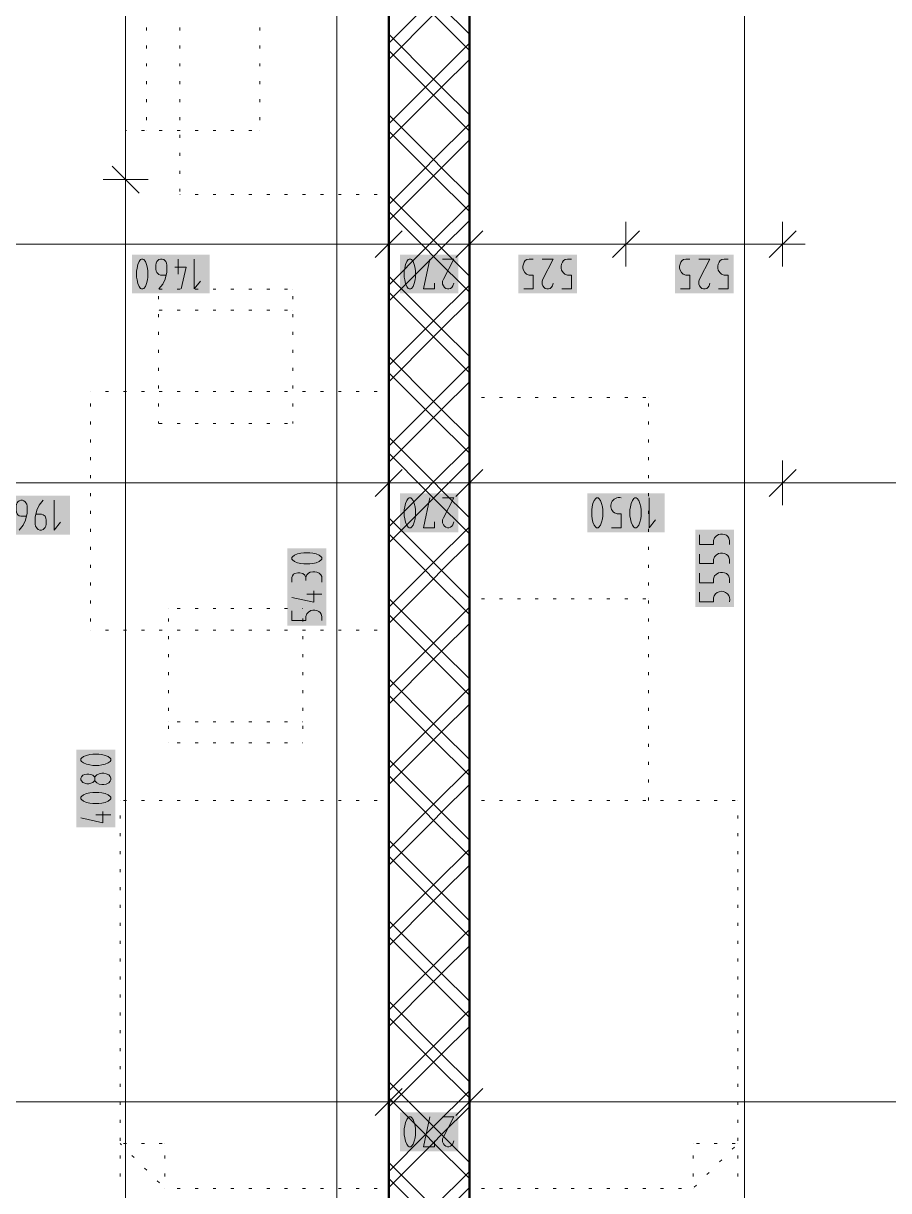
# Model space of a CAD drawing. Header units: millimetres. Extents: x 0 to 594, y 0 to 420.
# Drawn here: x 484.29 to 514.01, y 159.21 to 199.3 of the extents above; entities that cross this region are included whole.
import ezdxf

# ---------------------------------------------------------------- set-up
doc = ezdxf.new("R2010")
doc.units = ezdxf.units.MM
doc.header["$LTSCALE"] = 8
for name, color, linetype in [('PDF_Koty delkove', 7, 'Continuous'), ('PDF_Nabytek', 7, 'Continuous'), ('PDF_Steny akusticke', 7, 'Continuous')]:
    doc.layers.add(name, color=color, linetype=linetype)

msp = doc.modelspace()

# ---------------------------------------------------------------- linework, layer by layer
at = {"layer": 'PDF_Koty delkove', "lineweight": 18}
for points in [[(509.056, 152.109), (509.056, 189.462), (509.056, 190.87), (509.056, 194.417), (509.056, 202.662), (509.056, 209.047), (509.056, 210.533), (509.056, 223.448), (509.056, 225.037), (509.056, 231.699), (509.056, 233.852), (509.056, 245.127), (509.056, 247.177)], [(487.803, 152.109), (487.803, 179.576), (487.803, 186.336), (487.803, 193.928), (487.803, 207.766), (487.803, 209.252), (487.803, 231.699), (487.803, 233.852), (487.803, 238.464)], [(495.052, 152.109), (495.052, 207.766), (495.052, 210.533), (495.052, 231.699), (495.052, 233.852)], [(488.264, 193.467), (487.341, 194.39)], [(488.571, 193.928), (487.803, 193.928), (487.034, 193.928)], [(496.84, 192.48), (496.84, 191.712), (496.84, 190.943)], [(499.608, 192.48), (499.608, 191.712), (499.608, 190.943)], [(504.989, 192.48), (504.989, 191.712), (504.989, 190.943)], [(510.37, 192.48), (510.37, 191.712), (510.37, 190.943)], [(497.301, 192.173), (496.379, 191.25)], [(500.069, 192.173), (499.146, 191.25)], [(505.45, 192.173), (504.528, 191.25)], [(510.831, 192.173), (509.909, 191.25)], [(510.37, 191.712), (507.825, 191.712), (504.989, 191.712), (499.608, 191.712), (496.84, 191.712), (481.874, 191.712), (476.75, 191.712), (474.598, 191.712), (455.328, 191.712)], [(510.37, 191.712), (511.139, 191.712)], [(489.192, 190.652), (489.001, 190.652), (488.946, 190.669), (488.905, 190.703), (488.878, 190.738), (488.851, 190.788), (488.837, 190.857), (488.837, 190.993), (488.851, 191.062), (488.878, 191.113), (488.905, 191.147), (488.946, 191.182), (489.001, 191.199), (489.055, 191.199), (489.11, 191.182), (489.151, 191.147), (489.178, 191.113), (489.206, 191.062), (489.22, 190.993), (489.22, 190.754), (489.165, 190.515), (489.083, 190.344), (488.946, 190.174)], [(489.494, 190.925), (489.877, 190.925), (489.712, 190.174)], [(489.603, 191.199), (489.603, 190.687)], [(490.151, 191.199), (490.151, 190.174), (490.369, 190.447)], [(498.415, 190.378), (498.415, 190.174), (498.032, 190.174), (498.25, 191.199)], [(498.689, 191.199), (499.072, 191.199), (498.716, 190.515), (498.689, 190.447), (498.689, 190.344), (498.716, 190.277), (498.757, 190.225), (498.798, 190.19), (498.853, 190.174), (498.907, 190.174), (498.962, 190.19), (499.004, 190.225), (499.045, 190.277), (499.072, 190.378)], [(501.463, 190.823), (501.449, 190.891), (501.449, 190.959), (501.463, 191.028), (501.49, 191.096), (501.531, 191.147), (501.586, 191.182), (501.668, 191.199), (501.805, 191.199)], [(502.106, 191.199), (502.49, 191.199), (502.133, 190.515), (502.106, 190.447), (502.106, 190.344), (502.133, 190.277), (502.174, 190.225), (502.215, 190.19), (502.27, 190.174), (502.325, 190.174), (502.38, 190.19), (502.421, 190.225), (502.462, 190.277), (502.49, 190.378)], [(502.79, 190.174), (503.119, 190.174), (503.119, 190.652), (502.982, 190.652), (502.886, 190.687), (502.831, 190.738), (502.777, 190.823), (502.763, 190.891), (502.763, 190.959), (502.777, 191.028), (502.804, 191.096), (502.845, 191.147), (502.9, 191.182), (502.982, 191.199), (503.119, 191.199)], [(506.857, 190.174), (507.186, 190.174), (507.186, 190.652), (507.049, 190.652), (506.954, 190.687), (506.899, 190.738), (506.844, 190.823), (506.83, 190.891), (506.83, 190.959), (506.844, 191.028), (506.871, 191.096), (506.913, 191.147), (506.967, 191.182), (507.049, 191.199), (507.186, 191.199)], [(507.487, 191.199), (507.871, 191.199), (507.515, 190.515), (507.487, 190.447), (507.487, 190.344), (507.515, 190.277), (507.556, 190.225), (507.597, 190.19), (507.652, 190.174), (507.706, 190.174), (507.761, 190.19)], [(508.172, 190.174), (508.5, 190.174), (508.5, 190.652), (508.363, 190.652), (508.268, 190.687), (508.213, 190.738), (508.158, 190.823), (508.144, 190.891), (508.144, 190.959), (508.158, 191.028), (508.186, 191.096), (508.227, 191.147), (508.281, 191.182), (508.363, 191.199), (508.5, 191.199)], [(501.476, 190.174), (501.805, 190.174), (501.805, 190.652), (501.668, 190.652), (501.572, 190.687), (501.517, 190.738), (501.463, 190.823)], [(507.761, 190.19), (507.802, 190.225), (507.843, 190.277), (507.871, 190.378)], [(496.84, 184.281), (496.84, 183.512), (496.84, 182.744)], [(499.608, 184.281), (499.608, 183.512), (499.608, 182.744)], [(510.37, 184.281), (510.37, 183.512), (510.37, 182.744)], [(497.301, 183.974), (496.379, 183.051)], [(500.069, 183.974), (499.146, 183.051)], [(510.831, 183.974), (509.909, 183.051)], [(541.427, 183.512), (526.38, 183.512), (510.37, 183.512), (499.608, 183.512), (496.84, 183.512), (476.75, 183.512), (455.328, 183.512), (452.56, 183.512), (431.804, 183.512), (412.176, 183.512), (410.023, 183.512)], [(484.105, 182.421), (484.078, 182.456), (484.05, 182.506), (484.037, 182.575), (484.037, 182.711), (484.05, 182.78), (484.078, 182.831), (484.105, 182.865), (484.146, 182.9), (484.201, 182.917), (484.255, 182.917), (484.31, 182.9), (484.351, 182.865), (484.378, 182.831), (484.406, 182.78), (484.42, 182.711), (484.42, 182.472), (484.365, 182.233), (484.283, 182.062), (484.146, 181.892)], [(484.967, 182.917), (484.83, 182.746), (484.748, 182.575), (484.694, 182.336), (484.694, 182.096), (484.708, 182.028), (484.735, 181.977), (484.762, 181.943), (484.803, 181.909), (484.858, 181.892), (484.912, 181.892), (484.967, 181.909), (485.008, 181.943), (485.035, 181.977), (485.063, 182.028), (485.077, 182.096), (485.077, 182.233), (485.063, 182.301), (485.035, 182.37), (484.967, 182.421), (484.912, 182.438), (484.721, 182.438)], [(485.351, 182.917), (485.351, 181.892), (485.569, 182.165)], [(498.415, 182.179), (498.415, 181.975), (498.032, 181.975), (498.25, 183)], [(498.689, 183), (499.072, 183), (498.716, 182.316), (498.689, 182.248), (498.689, 182.145), (498.716, 182.078), (498.757, 182.026), (498.798, 181.991), (498.853, 181.975), (498.907, 181.975), (498.962, 181.991), (499.004, 182.026), (499.045, 182.078), (499.072, 182.179)], [(505.782, 183), (505.782, 181.975), (506.001, 182.248)], [(484.392, 182.37), (484.201, 182.37), (484.146, 182.387), (484.105, 182.421)], [(507.519, 181.728), (507.519, 181.4), (507.996, 181.4), (507.996, 181.537), (508.031, 181.632), (508.082, 181.687), (508.167, 181.741), (508.235, 181.755), (508.304, 181.755), (508.372, 181.741), (508.44, 181.714), (508.491, 181.673)], [(508.491, 181.673), (508.526, 181.619), (508.544, 181.537), (508.544, 181.4)], [(507.519, 181.071), (507.519, 180.743), (507.996, 180.743), (507.996, 180.88), (508.031, 180.975), (508.082, 181.03), (508.167, 181.084), (508.235, 181.098), (508.304, 181.098), (508.372, 181.084), (508.44, 181.057), (508.491, 181.016), (508.526, 180.962), (508.544, 180.88), (508.544, 180.743)], [(493.515, 180.102), (493.515, 180.266), (493.531, 180.321), (493.566, 180.375), (493.617, 180.403), (493.719, 180.43), (493.788, 180.43), (493.89, 180.403), (493.959, 180.348), (493.993, 180.266), (493.993, 180.157)], [(494.231, 180.458), (494.146, 180.444), (494.079, 180.416), (494.027, 180.361), (493.993, 180.266)], [(494.54, 180.102), (494.54, 180.293), (494.505, 180.361), (494.454, 180.416), (494.369, 180.444), (494.3, 180.458), (494.231, 180.458)], [(507.519, 180.414), (507.519, 180.086), (507.996, 180.086), (507.996, 180.223), (508.031, 180.318), (508.082, 180.373), (508.167, 180.427), (508.235, 180.441), (508.304, 180.441), (508.372, 180.427), (508.44, 180.4), (508.491, 180.359), (508.526, 180.305), (508.544, 180.223), (508.544, 180.086)], [(494.266, 179.801), (494.266, 179.417), (493.515, 179.582)], [(494.54, 179.691), (494.027, 179.691)], [(493.515, 179.116), (493.515, 178.788), (493.993, 178.788), (493.993, 178.925), (494.027, 179.02), (494.079, 179.075), (494.164, 179.13), (494.231, 179.143), (494.3, 179.143), (494.369, 179.13), (494.436, 179.102), (494.488, 179.061), (494.522, 179.007), (494.54, 178.925), (494.54, 178.788)], [(486.879, 174.196), (486.674, 174.196), (486.573, 174.182), (486.453, 174.155), (486.35, 174.114), (486.282, 174.06), (486.265, 174.032), (486.265, 173.978), (486.282, 173.95), (486.35, 173.895), (486.453, 173.854), (486.573, 173.826)], [(486.573, 173.826), (486.674, 173.812), (486.879, 173.812), (486.982, 173.826), (487.102, 173.854), (487.204, 173.895), (487.273, 173.95), (487.29, 173.978), (487.29, 174.032), (487.273, 174.06), (487.204, 174.114), (487.102, 174.155), (486.982, 174.182), (486.879, 174.196)], [(486.743, 173.293), (486.725, 173.265), (486.674, 173.224), (486.606, 173.197), (486.538, 173.183), (486.469, 173.183), (486.401, 173.197), (486.333, 173.224), (486.282, 173.279), (486.265, 173.32), (486.265, 173.375), (486.282, 173.416), (486.333, 173.471), (486.401, 173.498), (486.469, 173.512), (486.538, 173.512), (486.606, 173.498), (486.674, 173.471), (486.725, 173.43), (486.743, 173.403)], [(487.016, 172.225), (487.016, 171.841), (486.265, 172.006)], [(487.29, 172.116), (486.778, 172.116)], [(496.84, 163.019), (496.84, 162.251), (496.84, 161.482)], [(499.608, 163.019), (499.608, 162.251), (499.608, 161.482)], [(497.301, 162.712), (496.379, 161.789)], [(500.069, 162.712), (499.146, 161.789)], [(545.22, 162.251), (541.427, 162.251), (539.464, 162.251), (499.608, 162.251), (496.84, 162.251), (496.589, 162.251), (479.916, 162.251), (475.449, 162.251), (455.328, 162.251), (453.122, 162.251), (453.072, 162.251), (452.561, 162.251), (437.425, 162.251), (427.48, 162.251), (424.018, 162.251), (412.176, 162.251), (410.931, 162.251), (410.023, 162.251)], [(497.511, 160.73), (497.539, 160.713), (497.593, 160.713), (497.621, 160.73), (497.675, 160.798), (497.717, 160.901), (497.744, 161.021), (497.758, 161.122), (497.758, 161.327), (497.744, 161.43), (497.717, 161.55), (497.675, 161.652), (497.621, 161.721), (497.593, 161.738), (497.539, 161.738), (497.511, 161.721), (497.457, 161.652), (497.416, 161.55), (497.389, 161.43), (497.375, 161.327)], [(498.415, 160.917), (498.415, 160.713), (498.032, 160.713), (498.25, 161.738)], [(498.689, 161.738), (499.072, 161.738), (498.716, 161.054), (498.689, 160.986), (498.689, 160.883), (498.716, 160.816), (498.757, 160.764), (498.798, 160.73), (498.853, 160.713), (498.907, 160.713), (498.962, 160.73), (499.004, 160.764), (499.045, 160.816), (499.072, 160.917)], [(497.375, 161.327), (497.375, 161.122), (497.389, 161.021), (497.416, 160.901), (497.457, 160.798), (497.511, 160.73)]]:
    msp.add_lwpolyline(points, dxfattribs=at)
for points in [[(488.18, 190.788), (488.18, 190.583), (488.194, 190.482), (488.221, 190.362), (488.262, 190.259), (488.316, 190.19), (488.344, 190.174), (488.398, 190.174), (488.426, 190.19), (488.48, 190.259), (488.521, 190.362), (488.549, 190.482), (488.563, 190.583), (488.563, 190.788), (488.549, 190.891), (488.521, 191.01), (488.48, 191.113), (488.426, 191.182), (488.398, 191.199), (488.344, 191.199), (488.316, 191.182), (488.262, 191.113), (488.221, 191.01), (488.194, 190.891)], [(497.375, 190.788), (497.375, 190.583), (497.389, 190.482), (497.416, 190.362), (497.457, 190.259), (497.511, 190.19), (497.539, 190.174), (497.593, 190.174), (497.621, 190.19), (497.675, 190.259), (497.717, 190.362), (497.744, 190.482), (497.758, 190.583), (497.758, 190.788), (497.744, 190.891), (497.717, 191.01), (497.675, 191.113), (497.621, 191.182), (497.593, 191.199), (497.539, 191.199), (497.511, 191.182), (497.457, 191.113), (497.416, 191.01), (497.389, 190.891)], [(497.375, 182.589), (497.375, 182.384), (497.389, 182.283), (497.416, 182.163), (497.457, 182.06), (497.511, 181.991), (497.539, 181.975), (497.593, 181.975), (497.621, 181.991), (497.675, 182.06), (497.717, 182.163), (497.744, 182.283), (497.758, 182.384), (497.758, 182.589), (497.744, 182.691), (497.717, 182.811), (497.675, 182.914), (497.621, 182.983), (497.593, 183), (497.539, 183), (497.511, 182.983), (497.457, 182.914), (497.416, 182.811), (497.389, 182.691)], [(503.811, 182.589), (503.811, 182.384), (503.825, 182.283), (503.852, 182.163), (503.893, 182.06), (503.948, 181.991), (503.976, 181.975), (504.03, 181.975), (504.058, 181.991), (504.112, 182.06), (504.153, 182.163), (504.181, 182.283), (504.195, 182.384), (504.195, 182.589), (504.181, 182.691), (504.153, 182.811), (504.112, 182.914), (504.058, 182.983), (504.03, 183), (503.976, 183), (503.948, 182.983), (503.893, 182.914), (503.852, 182.811), (503.825, 182.691)], [(505.125, 182.589), (505.125, 182.384), (505.139, 182.283), (505.166, 182.163), (505.207, 182.06), (505.262, 181.991), (505.29, 181.975), (505.344, 181.975), (505.372, 181.991), (505.426, 182.06), (505.467, 182.163), (505.495, 182.283), (505.509, 182.384), (505.509, 182.589), (505.495, 182.691), (505.467, 182.811), (505.426, 182.914), (505.372, 182.983), (505.344, 183), (505.29, 183), (505.262, 182.983), (505.207, 182.914), (505.166, 182.811), (505.139, 182.691)], [(494.129, 181.115), (493.924, 181.115), (493.822, 181.101), (493.702, 181.074), (493.6, 181.032), (493.531, 180.978), (493.515, 180.95), (493.515, 180.896), (493.531, 180.868), (493.6, 180.814), (493.702, 180.773), (493.822, 180.745), (493.924, 180.731), (494.129, 180.731), (494.231, 180.745), (494.351, 180.773), (494.454, 180.814), (494.522, 180.868), (494.54, 180.896), (494.54, 180.95), (494.522, 180.978), (494.454, 181.032), (494.351, 181.074), (494.231, 181.101)], [(487.05, 173.539), (486.982, 173.539), (486.897, 173.525), (486.811, 173.485), (486.76, 173.43), (486.743, 173.403), (486.743, 173.293), (486.76, 173.265), (486.811, 173.21), (486.897, 173.169), (486.982, 173.155), (487.05, 173.155), (487.135, 173.169), (487.221, 173.21), (487.273, 173.265), (487.29, 173.32), (487.29, 173.375), (487.273, 173.43), (487.221, 173.485), (487.135, 173.525)], [(486.879, 172.882), (486.674, 172.882), (486.573, 172.868), (486.453, 172.841), (486.35, 172.8), (486.282, 172.746), (486.265, 172.718), (486.265, 172.663), (486.282, 172.635), (486.35, 172.581), (486.453, 172.54), (486.573, 172.512), (486.674, 172.498), (486.879, 172.498), (486.982, 172.512), (487.102, 172.54), (487.204, 172.581), (487.273, 172.635), (487.29, 172.663), (487.29, 172.718), (487.273, 172.746), (487.204, 172.8), (487.102, 172.841), (486.982, 172.868)]]:
    msp.add_lwpolyline(points, close=True, dxfattribs=at)
for points in [[(504.495, 181.975), (504.824, 181.975), (504.824, 182.453), (504.687, 182.453), (504.592, 182.488, -0.843879), (504.824, 183)], [(507.519, 179.757), (507.519, 179.429), (507.996, 179.429), (507.996, 179.566, -1.034094), (508.544, 179.429)]]:
    msp.add_lwpolyline(points, format="xyb", dxfattribs=at)
at = {"layer": 'PDF_Koty delkove', "color": 7, "lineweight": 18, "true_color": 0xffffff, "transparency": 33554559}
for points in [[(490.688, 191.353), (488.026, 191.353), (490.688, 190.02), (488.026, 190.02)], [(499.226, 191.353), (497.221, 191.353), (499.226, 190.02), (497.221, 190.02)], [(503.301, 191.353), (501.296, 191.353), (503.301, 190.02), (501.296, 190.02)], [(508.682, 191.353), (506.677, 191.353), (508.682, 190.02), (506.677, 190.02)], [(485.888, 183.071), (483.226, 183.071), (485.888, 181.738), (483.226, 181.738)], [(499.226, 183.154), (497.221, 183.154), (499.226, 181.821), (497.221, 181.821)], [(506.32, 183.154), (503.658, 183.154), (506.32, 181.821), (503.658, 181.821)], [(508.697, 179.247), (508.697, 181.909), (507.365, 179.247), (507.365, 181.909)], [(494.694, 178.606), (494.694, 181.268), (493.361, 178.606), (493.361, 181.268)], [(487.444, 171.688), (487.444, 174.349), (486.111, 171.688), (486.111, 174.349)], [(499.226, 161.892), (497.221, 161.892), (499.226, 160.559), (497.221, 160.559)]]:
    msp.add_solid(points, dxfattribs=at)
at = {"layer": 'PDF_Nabytek', "lineweight": 13}
for points in [[(487.802, 199.051), (487.802, 199.153)], [(488.52, 199.051), (488.52, 199.153)], [(489.665, 199.051), (489.665, 199.153)], [(492.415, 199.051), (492.415, 199.153)], [(496.84, 199.051), (496.84, 199.153)], [(487.802, 198.436), (487.802, 198.538)], [(488.52, 198.436), (488.52, 198.538)], [(489.665, 198.436), (489.665, 198.538)], [(492.415, 198.436), (492.415, 198.538)], [(496.84, 198.436), (496.84, 198.538)], [(487.802, 197.821), (487.802, 197.923)], [(488.52, 197.821), (488.52, 197.923)], [(489.665, 197.821), (489.665, 197.923)], [(492.415, 197.821), (492.415, 197.923)], [(496.84, 197.821), (496.84, 197.923)], [(487.802, 197.206), (487.802, 197.308)], [(488.52, 197.206), (488.52, 197.308)], [(489.665, 197.206), (489.665, 197.308)], [(492.415, 197.206), (492.415, 197.308)], [(496.84, 197.206), (496.84, 197.308)], [(487.802, 196.591), (487.802, 196.693)], [(488.52, 196.591), (488.52, 196.693)], [(489.665, 196.591), (489.665, 196.693)], [(492.415, 196.591), (492.415, 196.693)], [(496.84, 196.591), (496.84, 196.693)], [(487.802, 195.976), (487.802, 196.078)], [(488.52, 195.976), (488.52, 196.078)], [(489.665, 195.976), (489.665, 196.078)], [(492.415, 195.976), (492.415, 196.078)], [(496.84, 195.976), (496.84, 196.078)], [(487.802, 195.62), (487.802, 195.62)], [(487.831, 195.62), (487.802, 195.62)], [(487.802, 195.62), (487.802, 195.62)], [(488.446, 195.62), (488.344, 195.62)], [(488.52, 195.62), (488.52, 195.62)], [(489.061, 195.62), (488.959, 195.62)], [(489.676, 195.62), (489.574, 195.62)], [(489.665, 195.361), (489.665, 195.463)], [(490.291, 195.62), (490.189, 195.62)], [(490.906, 195.62), (490.804, 195.62)], [(491.521, 195.62), (491.419, 195.62)], [(492.136, 195.62), (492.034, 195.62)], [(492.415, 195.62), (492.415, 195.62)], [(492.415, 195.62), (492.415, 195.62)], [(496.84, 195.361), (496.84, 195.463)], [(489.665, 194.746), (489.665, 194.848)], [(496.84, 194.746), (496.84, 194.848)], [(489.665, 194.131), (489.665, 194.233)], [(496.84, 194.131), (496.84, 194.233)], [(489.665, 193.516), (489.665, 193.618)], [(489.676, 193.416), (489.665, 193.416)], [(489.665, 193.416), (489.665, 193.416)], [(489.665, 193.416), (489.665, 193.416)], [(490.291, 193.416), (490.189, 193.416)], [(490.906, 193.416), (490.804, 193.416)], [(491.521, 193.416), (491.419, 193.416)], [(492.136, 193.416), (492.034, 193.416)], [(492.751, 193.416), (492.649, 193.416)], [(493.366, 193.416), (493.264, 193.416)], [(493.981, 193.416), (493.879, 193.416)], [(494.596, 193.416), (494.494, 193.416)], [(495.211, 193.416), (495.109, 193.416)], [(495.826, 193.416), (495.724, 193.416)], [(496.441, 193.416), (496.339, 193.416)], [(496.84, 193.516), (496.84, 193.618)], [(496.84, 193.416), (496.84, 193.416)], [(496.84, 193.416), (496.84, 193.416)], [(488.936, 190.167), (488.936, 190.167)], [(488.936, 190.167), (488.936, 190.167)], [(489.061, 190.167), (488.959, 190.167)], [(489.676, 190.167), (489.574, 190.167)], [(490.291, 190.167), (490.189, 190.167)], [(490.906, 190.167), (490.804, 190.167)], [(491.521, 190.167), (491.419, 190.167)], [(492.136, 190.167), (492.034, 190.167)], [(492.751, 190.167), (492.649, 190.167)], [(493.366, 190.167), (493.264, 190.167)], [(493.548, 190.167), (493.548, 190.167)], [(493.548, 190.167), (493.548, 190.167)], [(488.936, 189.826), (488.936, 189.928)], [(493.548, 189.826), (493.548, 189.928)], [(488.936, 189.449), (488.936, 189.449)], [(488.936, 189.211), (488.936, 189.313)], [(489.061, 189.449), (488.959, 189.449)], [(489.676, 189.449), (489.574, 189.449)], [(490.291, 189.449), (490.189, 189.449)], [(490.906, 189.449), (490.804, 189.449)], [(491.521, 189.449), (491.419, 189.449)], [(492.136, 189.449), (492.034, 189.449)], [(492.751, 189.449), (492.649, 189.449)], [(493.366, 189.449), (493.264, 189.449)], [(493.548, 189.449), (493.548, 189.449)], [(493.548, 189.211), (493.548, 189.313)], [(488.936, 188.596), (488.936, 188.698)], [(493.548, 188.596), (493.548, 188.698)], [(488.936, 187.981), (488.936, 188.083)], [(493.548, 187.981), (493.548, 188.083)], [(488.936, 187.366), (488.936, 187.468)], [(493.548, 187.366), (493.548, 187.468)], [(488.936, 186.751), (488.936, 186.853)], [(493.548, 186.751), (493.548, 186.853)], [(486.59, 186.651), (486.59, 186.651)], [(486.601, 186.651), (486.59, 186.651)], [(486.59, 186.651), (486.59, 186.651)], [(487.216, 186.651), (487.114, 186.651)], [(487.831, 186.651), (487.729, 186.651)], [(488.446, 186.651), (488.344, 186.651)], [(489.061, 186.651), (488.959, 186.651)], [(489.676, 186.651), (489.574, 186.651)], [(490.291, 186.651), (490.189, 186.651)], [(490.906, 186.651), (490.804, 186.651)], [(491.521, 186.651), (491.419, 186.651)], [(492.136, 186.651), (492.034, 186.651)], [(492.751, 186.651), (492.649, 186.651)], [(493.366, 186.651), (493.264, 186.651)], [(493.981, 186.651), (493.879, 186.651)], [(494.596, 186.651), (494.494, 186.651)], [(495.211, 186.651), (495.109, 186.651)], [(495.826, 186.651), (495.724, 186.651)], [(496.441, 186.651), (496.339, 186.651)], [(496.84, 186.651), (496.84, 186.651)], [(496.84, 186.651), (496.84, 186.651)], [(499.608, 186.446), (499.608, 186.446)], [(499.608, 186.446), (499.608, 186.446)], [(500.131, 186.446), (500.028, 186.446)], [(500.746, 186.446), (500.643, 186.446)], [(501.361, 186.446), (501.258, 186.446)], [(501.976, 186.446), (501.873, 186.446)], [(502.591, 186.446), (502.488, 186.446)], [(503.206, 186.446), (503.103, 186.446)], [(503.821, 186.446), (503.718, 186.446)], [(504.436, 186.446), (504.333, 186.446)], [(505.051, 186.446), (504.948, 186.446)], [(505.666, 186.446), (505.563, 186.446)], [(505.757, 186.446), (505.757, 186.446)], [(505.757, 186.446), (505.757, 186.446)], [(486.59, 186.136), (486.59, 186.238)], [(488.936, 186.136), (488.936, 186.238)], [(493.548, 186.136), (493.548, 186.238)], [(496.84, 186.136), (496.84, 186.238)], [(499.608, 186.136), (499.608, 186.238)], [(505.757, 186.136), (505.757, 186.238)], [(486.59, 185.521), (486.59, 185.623)], [(488.936, 185.554), (488.936, 185.623)], [(493.548, 185.554), (493.548, 185.623)], [(496.84, 185.521), (496.84, 185.623)], [(499.608, 185.521), (499.608, 185.623)], [(505.757, 185.521), (505.757, 185.623)], [(488.936, 185.554), (488.936, 185.554)], [(488.936, 185.554), (488.936, 185.554)], [(489.061, 185.554), (488.959, 185.554)], [(489.676, 185.554), (489.574, 185.554)], [(490.291, 185.554), (490.189, 185.554)], [(490.906, 185.554), (490.804, 185.554)], [(491.521, 185.554), (491.419, 185.554)], [(492.136, 185.554), (492.034, 185.554)], [(492.751, 185.554), (492.649, 185.554)], [(493.366, 185.554), (493.264, 185.554)], [(493.548, 185.554), (493.548, 185.554)], [(493.548, 185.554), (493.548, 185.554)], [(486.59, 184.906), (486.59, 185.008)], [(496.84, 184.906), (496.84, 185.008)], [(499.608, 184.906), (499.608, 185.008)], [(505.757, 184.906), (505.757, 185.008)], [(486.59, 184.291), (486.59, 184.393)], [(496.84, 184.291), (496.84, 184.393)], [(499.608, 184.291), (499.608, 184.393)], [(505.757, 184.291), (505.757, 184.393)], [(486.59, 183.676), (486.59, 183.778)], [(496.84, 183.676), (496.84, 183.778)], [(499.608, 183.676), (499.608, 183.778)], [(505.757, 183.676), (505.757, 183.778)], [(486.59, 183.061), (486.59, 183.164)], [(496.84, 183.061), (496.84, 183.164)], [(499.608, 183.061), (499.608, 183.164)], [(505.757, 183.061), (505.757, 183.164)], [(486.59, 182.446), (486.59, 182.549)], [(496.84, 182.446), (496.84, 182.549)], [(499.608, 182.446), (499.608, 182.549)], [(505.757, 182.446), (505.757, 182.549)], [(486.59, 181.831), (486.59, 181.934)], [(496.84, 181.831), (496.84, 181.934)], [(499.608, 181.831), (499.608, 181.934)], [(505.757, 181.831), (505.757, 181.934)], [(486.59, 181.216), (486.59, 181.319)], [(496.84, 181.216), (496.84, 181.319)], [(499.608, 181.216), (499.608, 181.319)], [(505.757, 181.216), (505.757, 181.319)], [(486.59, 180.601), (486.59, 180.704)], [(496.84, 180.601), (496.84, 180.704)], [(499.608, 180.601), (499.608, 180.704)], [(505.757, 180.601), (505.757, 180.704)], [(486.59, 179.986), (486.59, 180.089)], [(496.84, 179.986), (496.84, 180.089)], [(499.608, 179.986), (499.608, 180.089)], [(505.757, 179.986), (505.757, 180.089)], [(486.59, 179.371), (486.59, 179.474)], [(496.84, 179.371), (496.84, 179.474)], [(499.608, 179.527), (499.608, 179.527)], [(499.608, 179.371), (499.608, 179.474)], [(500.131, 179.527), (500.028, 179.527)], [(500.746, 179.527), (500.643, 179.527)], [(501.361, 179.527), (501.258, 179.527)], [(501.976, 179.527), (501.873, 179.527)], [(502.591, 179.527), (502.488, 179.527)], [(503.206, 179.527), (503.103, 179.527)], [(503.821, 179.527), (503.718, 179.527)], [(504.436, 179.527), (504.333, 179.527)], [(505.051, 179.527), (504.948, 179.527)], [(505.666, 179.527), (505.563, 179.527)], [(505.757, 179.527), (505.757, 179.527)], [(505.757, 179.371), (505.757, 179.474)], [(486.59, 178.756), (486.59, 178.859)], [(489.272, 179.198), (489.272, 179.198)], [(489.272, 179.198), (489.272, 179.198)], [(489.272, 178.756), (489.272, 178.859)], [(489.676, 179.198), (489.574, 179.198)], [(490.291, 179.198), (490.189, 179.198)], [(490.906, 179.198), (490.804, 179.198)], [(491.521, 179.198), (491.419, 179.198)], [(492.136, 179.198), (492.034, 179.198)], [(492.751, 179.198), (492.649, 179.198)], [(493.366, 179.198), (493.264, 179.198)], [(493.884, 179.198), (493.879, 179.198)], [(493.884, 179.198), (493.884, 179.198)], [(493.884, 179.198), (493.884, 179.198)], [(493.884, 178.756), (493.884, 178.859)], [(496.84, 178.756), (496.84, 178.859)], [(499.608, 178.756), (499.608, 178.859)], [(505.757, 178.756), (505.757, 178.859)], [(486.59, 178.451), (486.59, 178.451)], [(486.601, 178.451), (486.59, 178.451)], [(486.59, 178.451), (486.59, 178.451)], [(487.216, 178.451), (487.114, 178.451)], [(487.831, 178.451), (487.729, 178.451)], [(488.446, 178.451), (488.344, 178.451)], [(489.061, 178.451), (488.959, 178.451)], [(489.676, 178.451), (489.574, 178.451)], [(490.291, 178.451), (490.189, 178.451)], [(490.906, 178.451), (490.804, 178.451)], [(491.521, 178.451), (491.419, 178.451)], [(492.136, 178.451), (492.034, 178.451)], [(492.751, 178.451), (492.649, 178.451)], [(493.366, 178.451), (493.264, 178.451)], [(493.981, 178.451), (493.879, 178.451)], [(494.596, 178.451), (494.494, 178.451)], [(495.211, 178.451), (495.109, 178.451)], [(495.826, 178.451), (495.724, 178.451)], [(496.441, 178.451), (496.339, 178.451)], [(496.84, 178.451), (496.84, 178.451)], [(496.84, 178.451), (496.84, 178.451)], [(489.272, 178.141), (489.272, 178.244)], [(493.884, 178.141), (493.884, 178.244)], [(499.608, 178.141), (499.608, 178.244)], [(505.757, 178.141), (505.757, 178.244)], [(489.272, 177.526), (489.272, 177.629)], [(493.884, 177.526), (493.884, 177.629)], [(499.608, 177.526), (499.608, 177.629)], [(505.757, 177.526), (505.757, 177.629)], [(489.272, 176.911), (489.272, 177.014)], [(493.884, 176.911), (493.884, 177.014)], [(499.608, 176.911), (499.608, 177.014)], [(505.757, 176.911), (505.757, 177.014)], [(489.272, 176.296), (489.272, 176.399)], [(493.884, 176.296), (493.884, 176.399)], [(499.608, 176.296), (499.608, 176.399)], [(505.757, 176.296), (505.757, 176.399)], [(489.272, 175.681), (489.272, 175.784)], [(493.884, 175.681), (493.884, 175.784)], [(499.608, 175.681), (499.608, 175.784)], [(505.757, 175.681), (505.757, 175.784)], [(489.272, 175.303), (489.272, 175.303)], [(489.676, 175.303), (489.574, 175.303)], [(490.291, 175.303), (490.189, 175.303)], [(490.906, 175.303), (490.804, 175.303)], [(491.521, 175.303), (491.419, 175.303)], [(492.136, 175.303), (492.034, 175.303)], [(492.751, 175.303), (492.649, 175.303)], [(493.366, 175.303), (493.264, 175.303)], [(493.884, 175.303), (493.879, 175.303)], [(493.884, 175.303), (493.884, 175.303)], [(489.272, 175.066), (489.272, 175.169)], [(493.884, 175.066), (493.884, 175.169)], [(499.608, 175.066), (499.608, 175.169)], [(505.757, 175.066), (505.757, 175.169)], [(489.272, 174.586), (489.272, 174.586)], [(489.272, 174.586), (489.272, 174.586)], [(489.676, 174.586), (489.574, 174.586)], [(490.291, 174.586), (490.189, 174.586)], [(490.906, 174.586), (490.804, 174.586)], [(491.521, 174.586), (491.419, 174.586)], [(492.136, 174.586), (492.034, 174.586)], [(492.751, 174.586), (492.649, 174.586)], [(493.366, 174.586), (493.264, 174.586)], [(493.884, 174.586), (493.879, 174.586)], [(493.884, 174.586), (493.884, 174.586)], [(493.884, 174.586), (493.884, 174.586)], [(499.608, 174.451), (499.608, 174.554)], [(505.757, 174.451), (505.757, 174.554)], [(499.608, 173.836), (499.608, 173.939)], [(505.757, 173.836), (505.757, 173.939)], [(499.608, 173.221), (499.608, 173.324)], [(505.757, 173.221), (505.757, 173.324)], [(487.615, 172.609), (487.615, 172.609)], [(487.615, 172.606), (487.615, 172.609)], [(487.615, 172.609), (487.615, 172.609)], [(487.831, 172.609), (487.729, 172.609)], [(488.446, 172.609), (488.344, 172.609)], [(489.061, 172.609), (488.959, 172.609)], [(489.676, 172.609), (489.574, 172.609)], [(490.291, 172.609), (490.189, 172.609)], [(490.906, 172.609), (490.804, 172.609)], [(491.521, 172.609), (491.419, 172.609)], [(492.136, 172.609), (492.034, 172.609)], [(492.751, 172.609), (492.649, 172.609)], [(493.366, 172.609), (493.264, 172.609)], [(493.981, 172.609), (493.879, 172.609)], [(494.596, 172.609), (494.494, 172.609)], [(495.211, 172.609), (495.109, 172.609)], [(495.826, 172.609), (495.724, 172.609)], [(496.441, 172.609), (496.339, 172.609)], [(496.84, 172.609), (496.84, 172.609)], [(496.84, 172.606), (496.84, 172.609)], [(496.84, 172.609), (496.84, 172.609)], [(499.608, 172.609), (499.608, 172.709)], [(499.608, 172.609), (499.608, 172.609)], [(499.608, 172.609), (499.608, 172.609)], [(499.608, 172.609), (499.608, 172.609)], [(499.608, 172.606), (499.608, 172.609)], [(499.608, 172.609), (499.608, 172.609)], [(500.131, 172.609), (500.028, 172.609)], [(500.131, 172.609), (500.028, 172.609)], [(500.746, 172.609), (500.643, 172.609)], [(500.746, 172.609), (500.643, 172.609)], [(501.361, 172.609), (501.258, 172.609)], [(501.361, 172.609), (501.258, 172.609)], [(501.976, 172.609), (501.873, 172.609), (501.976, 172.609)], [(502.591, 172.609), (502.488, 172.609)], [(502.591, 172.609), (502.488, 172.609)], [(503.206, 172.609), (503.103, 172.609)], [(503.206, 172.609), (503.103, 172.609)], [(503.821, 172.609), (503.718, 172.609)], [(503.821, 172.609), (503.718, 172.609)], [(504.436, 172.609), (504.333, 172.609)], [(504.436, 172.609), (504.333, 172.609)], [(505.051, 172.609), (504.948, 172.609)], [(505.051, 172.609), (504.948, 172.609)], [(505.666, 172.609), (505.563, 172.609)], [(505.666, 172.609), (505.563, 172.609)], [(505.757, 172.609), (505.757, 172.709)], [(505.757, 172.609), (505.757, 172.609)], [(505.757, 172.609), (505.757, 172.609)], [(506.281, 172.609), (506.178, 172.609)], [(506.896, 172.609), (506.793, 172.609)], [(507.511, 172.609), (507.408, 172.609)], [(508.126, 172.609), (508.023, 172.609)], [(508.741, 172.609), (508.638, 172.609)], [(508.832, 172.609), (508.832, 172.609)], [(508.832, 172.606), (508.832, 172.609)], [(508.832, 172.609), (508.832, 172.609)], [(487.615, 171.991), (487.615, 172.094)], [(496.84, 171.991), (496.84, 172.094)], [(499.608, 171.991), (499.608, 172.094)], [(508.832, 171.991), (508.832, 172.094)], [(487.615, 171.376), (487.615, 171.479)], [(496.84, 171.376), (496.84, 171.479)], [(499.608, 171.376), (499.608, 171.479)], [(508.832, 171.376), (508.832, 171.479)], [(487.615, 170.761), (487.615, 170.864)], [(496.84, 170.761), (496.84, 170.864)], [(499.608, 170.761), (499.608, 170.864)], [(508.832, 170.761), (508.832, 170.864)], [(487.615, 170.146), (487.615, 170.249)], [(496.84, 170.146), (496.84, 170.249)], [(499.608, 170.146), (499.608, 170.249)], [(508.832, 170.146), (508.832, 170.249)], [(487.615, 169.531), (487.615, 169.634)], [(496.84, 169.531), (496.84, 169.634)], [(499.608, 169.531), (499.608, 169.634)], [(508.832, 169.531), (508.832, 169.634)], [(487.615, 168.916), (487.615, 169.019)], [(496.84, 168.916), (496.84, 169.019)], [(499.608, 168.916), (499.608, 169.019)], [(508.832, 168.916), (508.832, 169.019)], [(487.615, 168.301), (487.615, 168.404)], [(496.84, 168.301), (496.84, 168.404)], [(499.608, 168.301), (499.608, 168.404)], [(508.832, 168.301), (508.832, 168.404)], [(487.615, 167.686), (487.615, 167.789)], [(496.84, 167.686), (496.84, 167.789)], [(499.608, 167.686), (499.608, 167.789)], [(508.832, 167.686), (508.832, 167.789)], [(487.615, 167.071), (487.615, 167.174)], [(496.84, 167.071), (496.84, 167.174)], [(499.608, 167.071), (499.608, 167.174)], [(508.832, 167.071), (508.832, 167.174)], [(487.615, 166.456), (487.615, 166.559)], [(496.84, 166.456), (496.84, 166.559)], [(499.608, 166.456), (499.608, 166.559)], [(508.832, 166.456), (508.832, 166.559)], [(487.615, 165.841), (487.615, 165.944)], [(496.84, 165.841), (496.84, 165.944)], [(499.608, 165.841), (499.608, 165.944)], [(508.832, 165.841), (508.832, 165.944)], [(487.615, 165.226), (487.615, 165.329)], [(496.84, 165.226), (496.84, 165.329)], [(499.608, 165.226), (499.608, 165.329)], [(508.832, 165.226), (508.832, 165.329)], [(487.615, 164.611), (487.615, 164.714)], [(496.84, 164.611), (496.84, 164.714)], [(499.608, 164.611), (499.608, 164.714)], [(508.832, 164.611), (508.832, 164.714)], [(487.615, 163.996), (487.615, 164.099)], [(496.84, 163.996), (496.84, 164.099)], [(499.608, 163.996), (499.608, 164.099)], [(508.832, 163.996), (508.832, 164.099)], [(487.615, 163.381), (487.615, 163.484)], [(496.84, 163.381), (496.84, 163.484)], [(499.608, 163.381), (499.608, 163.484)], [(508.832, 163.381), (508.832, 163.484)], [(487.615, 162.766), (487.615, 162.869)], [(496.84, 162.766), (496.84, 162.869)], [(499.608, 162.766), (499.608, 162.869)], [(508.832, 162.766), (508.832, 162.869)], [(487.615, 162.151), (487.615, 162.254)], [(496.84, 162.151), (496.84, 162.254)], [(499.608, 162.151), (499.608, 162.254)], [(508.832, 162.151), (508.832, 162.254)], [(487.615, 161.536), (487.615, 161.639)], [(496.84, 161.536), (496.84, 161.639)], [(499.608, 161.536), (499.608, 161.639)], [(508.832, 161.536), (508.832, 161.639)], [(487.615, 160.921), (487.615, 161.024)], [(487.615, 160.821), (487.615, 160.821)], [(487.656, 160.78), (487.615, 160.821)], [(487.615, 160.821), (487.615, 160.821)], [(487.831, 160.821), (487.729, 160.821)], [(488.446, 160.821), (488.344, 160.821)], [(489.061, 160.821), (488.959, 160.821)], [(489.153, 160.821), (489.153, 160.821)], [(489.153, 160.821), (489.153, 160.821)], [(496.84, 160.921), (496.84, 161.024)], [(499.608, 160.921), (499.608, 161.024)], [(507.295, 160.821), (507.295, 160.821)], [(507.295, 160.821), (507.295, 160.821)], [(507.511, 160.821), (507.408, 160.821)], [(508.126, 160.821), (508.023, 160.821)], [(508.741, 160.821), (508.638, 160.821)], [(508.832, 160.921), (508.832, 161.024)], [(508.832, 160.821), (508.832, 160.821)], [(508.832, 160.821), (508.832, 160.821)], [(487.615, 160.306), (487.615, 160.409)], [(488.091, 160.346), (488.018, 160.418)], [(489.153, 160.306), (489.153, 160.409)], [(496.84, 160.306), (496.84, 160.409)], [(499.608, 160.306), (499.608, 160.409)], [(507.295, 160.306), (507.295, 160.409)], [(508.638, 160.627), (508.711, 160.7)], [(508.832, 160.306), (508.832, 160.409)], [(488.526, 159.911), (488.453, 159.983)], [(508.204, 160.192), (508.276, 160.265)], [(487.615, 159.691), (487.615, 159.794)], [(489.153, 159.691), (489.153, 159.794)], [(496.84, 159.691), (496.84, 159.794)], [(499.608, 159.691), (499.608, 159.794)], [(507.295, 159.691), (507.295, 159.794)], [(507.769, 159.757), (507.841, 159.83)], [(508.832, 159.691), (508.832, 159.794)], [(488.96, 159.476), (488.888, 159.548)], [(489.153, 159.284), (489.153, 159.284)], [(489.153, 159.284), (489.153, 159.284)], [(489.153, 159.284), (489.153, 159.284)], [(489.676, 159.284), (489.574, 159.284)], [(490.291, 159.284), (490.189, 159.284)], [(490.906, 159.284), (490.804, 159.284)], [(491.521, 159.284), (491.419, 159.284)], [(492.136, 159.284), (492.034, 159.284)], [(492.751, 159.284), (492.649, 159.284)], [(493.366, 159.284), (493.264, 159.284)], [(493.981, 159.284), (493.879, 159.284)], [(494.596, 159.284), (494.494, 159.284)], [(495.211, 159.284), (495.109, 159.284)], [(495.826, 159.284), (495.724, 159.284)], [(496.441, 159.284), (496.339, 159.284)], [(496.84, 159.284), (496.84, 159.284)], [(499.608, 159.284), (499.608, 159.284)], [(500.131, 159.284), (500.028, 159.284)], [(500.746, 159.284), (500.643, 159.284)], [(501.361, 159.284), (501.258, 159.284)], [(501.976, 159.284), (501.873, 159.284)], [(502.591, 159.284), (502.488, 159.284)], [(503.206, 159.284), (503.103, 159.284)], [(503.821, 159.284), (503.718, 159.284)], [(504.436, 159.284), (504.333, 159.284)], [(505.051, 159.284), (504.948, 159.284)], [(505.666, 159.284), (505.563, 159.284)], [(506.281, 159.284), (506.178, 159.284)], [(506.896, 159.284), (506.793, 159.284)], [(507.295, 159.284), (507.295, 159.284)], [(507.295, 159.284), (507.295, 159.284)], [(507.295, 159.284), (507.295, 159.284)], [(507.334, 159.323), (507.406, 159.395)]]:
    msp.add_lwpolyline(points, dxfattribs=at)
at = {"layer": 'PDF_Steny akusticke', "lineweight": 50}
msp.add_lwpolyline([(491.818, 207.766), (496.84, 207.766), (496.84, 152.109), (499.608, 152.109), (499.608, 207.766)], dxfattribs=at)
at = {"layer": 'PDF_Steny akusticke', "lineweight": 9}
for points in [[(499.608, 198.92), (498.654, 199.873), (498.378, 200.15), (496.84, 201.687)], [(496.84, 198.613), (498.101, 199.873)], [(496.84, 198.059), (498.378, 199.597), (498.654, 199.873)], [(499.608, 198.367), (498.378, 199.597)], [(499.608, 196.153), (498.654, 197.106), (498.378, 197.383), (496.84, 198.92)], [(498.378, 197.383), (499.608, 198.613)], [(498.101, 197.106), (496.84, 198.367)], [(498.378, 196.829), (498.654, 197.106), (499.608, 198.059)], [(496.84, 195.845), (498.101, 197.106), (498.378, 197.383)], [(498.378, 196.829), (498.101, 197.106)], [(496.84, 195.292), (498.378, 196.829)], [(499.608, 195.599), (498.378, 196.829)], [(499.608, 193.385), (498.654, 194.338), (498.378, 194.615), (496.84, 196.153)], [(498.378, 194.615), (499.608, 195.845)], [(498.101, 194.338), (496.84, 195.599)], [(498.654, 194.338), (499.608, 195.292)], [(498.101, 194.338), (498.378, 194.615)], [(496.84, 193.078), (498.101, 194.338)], [(496.84, 192.524), (498.378, 194.062), (498.654, 194.338)], [(498.378, 194.062), (498.101, 194.338)], [(499.608, 192.832), (498.378, 194.062)], [(499.608, 190.618), (498.654, 191.571), (498.378, 191.848), (496.84, 193.385)], [(498.378, 191.848), (499.608, 193.078)], [(498.101, 191.571), (496.84, 192.832)], [(498.654, 191.571), (499.608, 192.524)], [(498.101, 191.571), (498.378, 191.848)], [(496.84, 190.31), (498.101, 191.571)], [(496.84, 189.757), (498.378, 191.294)], [(498.378, 191.294), (498.101, 191.571)], [(498.378, 191.294), (498.654, 191.571)], [(499.608, 190.064), (498.378, 191.294)], [(499.608, 187.85), (498.654, 188.803), (498.378, 189.08), (496.84, 190.618)], [(498.101, 188.803), (496.84, 190.064)], [(498.378, 189.08), (499.608, 190.31)], [(498.654, 188.803), (499.608, 189.757)], [(498.101, 188.803), (498.378, 189.08)], [(496.84, 187.543), (498.101, 188.803)], [(496.84, 186.989), (498.378, 188.527)], [(498.378, 188.527), (498.101, 188.803)], [(498.378, 188.527), (498.654, 188.803)], [(499.608, 187.297), (498.378, 188.527)], [(499.608, 185.083), (498.654, 186.036), (498.378, 186.313), (496.84, 187.85)], [(498.101, 186.036), (496.84, 187.297)], [(498.378, 186.313), (499.608, 187.543)], [(498.378, 185.759), (498.654, 186.036), (499.608, 186.989)], [(496.84, 184.775), (498.101, 186.036), (498.378, 186.313)], [(498.378, 185.759), (498.101, 186.036)], [(496.84, 184.222), (498.378, 185.759)], [(499.608, 184.529), (498.378, 185.759)], [(499.608, 182.315), (498.654, 183.268), (498.378, 183.545), (496.84, 185.083)], [(498.101, 183.268), (496.84, 184.529)], [(498.378, 183.545), (499.608, 184.775)], [(496.84, 181.454), (498.378, 182.992), (498.654, 183.268), (499.608, 184.222)], [(496.84, 182.008), (498.101, 183.268), (498.378, 183.545)], [(498.378, 182.992), (498.101, 183.268)], [(499.608, 181.762), (498.378, 182.992)], [(499.608, 179.548), (498.654, 180.501), (498.378, 180.778), (496.84, 182.315)], [(498.101, 180.501), (496.84, 181.762)], [(498.378, 180.778), (499.608, 182.008)], [(498.654, 180.501), (499.608, 181.454)], [(496.84, 179.24), (498.101, 180.501)], [(496.84, 178.687), (498.378, 180.224), (498.654, 180.501)], [(498.101, 180.501), (498.378, 180.778)], [(498.378, 180.224), (498.101, 180.501)], [(499.608, 178.994), (498.378, 180.224)], [(499.608, 176.78), (498.654, 177.733), (498.378, 178.01), (496.84, 179.548)], [(498.378, 178.01), (499.608, 179.24)], [(498.101, 177.733), (496.84, 178.994)], [(498.654, 177.733), (499.608, 178.687)], [(498.101, 177.733), (498.378, 178.01)], [(496.84, 176.473), (498.101, 177.733)], [(498.378, 177.457), (498.101, 177.733)], [(498.378, 177.457), (498.654, 177.733)], [(496.84, 175.919), (498.378, 177.457)], [(499.608, 176.227), (498.378, 177.457)], [(498.654, 174.966), (498.378, 175.243), (496.84, 176.78)], [(498.378, 175.243), (499.608, 176.473)], [(498.101, 174.966), (496.84, 176.227)], [(498.654, 174.966), (499.608, 175.919)], [(498.101, 174.966), (498.378, 175.243)], [(496.84, 173.705), (498.101, 174.966)], [(498.378, 174.689), (498.101, 174.966)], [(498.378, 174.689), (498.654, 174.966)], [(499.608, 174.013), (498.654, 174.966)], [(496.84, 173.152), (498.378, 174.689)], [(499.608, 173.459), (498.378, 174.689)], [(498.654, 172.199), (498.378, 172.475), (496.84, 174.013)], [(498.378, 172.475), (499.608, 173.705)], [(498.101, 172.199), (496.84, 173.459)], [(498.654, 172.199), (499.608, 173.152)], [(498.101, 172.199), (498.378, 172.475)], [(498.378, 171.922), (498.101, 172.199), (496.84, 170.938)], [(498.378, 171.922), (498.654, 172.199)], [(499.608, 171.245), (498.654, 172.199)], [(496.84, 170.384), (498.378, 171.922)], [(499.608, 170.692), (498.378, 171.922)], [(498.654, 169.431), (498.378, 169.708), (496.84, 171.245)], [(498.378, 169.708), (499.608, 170.938)], [(498.101, 169.431), (496.84, 170.692)], [(496.84, 167.617), (498.378, 169.154), (498.654, 169.431), (499.608, 170.384)], [(498.101, 169.431), (498.378, 169.708)], [(498.378, 169.154), (498.101, 169.431), (496.84, 168.17)], [(499.608, 168.478), (498.654, 169.431)], [(499.608, 167.924), (498.378, 169.154)], [(498.654, 166.664), (498.378, 166.94), (496.84, 168.478)], [(498.378, 166.94), (499.608, 168.17)], [(498.101, 166.664), (496.84, 167.924)], [(498.654, 166.664), (499.608, 167.617)], [(498.101, 166.664), (498.378, 166.94)], [(498.378, 166.387), (498.101, 166.664), (496.84, 165.403)], [(496.84, 164.849), (498.378, 166.387), (498.654, 166.664)], [(499.608, 165.157), (498.378, 166.387)], [(499.608, 165.71), (498.654, 166.664)], [(498.654, 163.896), (498.378, 164.173), (496.84, 165.71)], [(498.378, 164.173), (499.608, 165.403)], [(498.101, 163.896), (496.84, 165.157)], [(498.654, 163.896), (499.608, 164.849)], [(498.101, 163.896), (498.378, 164.173)], [(498.378, 163.619), (498.101, 163.896), (496.84, 162.635)], [(496.84, 162.082), (498.378, 163.619)], [(498.378, 163.619), (498.654, 163.896)], [(499.608, 162.389), (498.378, 163.619)], [(499.608, 162.943), (498.654, 163.896)], [(498.654, 161.129), (498.378, 161.405), (496.84, 162.943)], [(498.101, 161.129), (496.84, 162.389)], [(498.378, 161.405), (499.608, 162.635)], [(498.654, 161.129), (499.608, 162.082)], [(498.101, 161.129), (498.378, 161.405)], [(498.378, 160.852), (498.101, 161.129), (496.84, 159.868)], [(496.84, 159.314), (498.378, 160.852)], [(498.378, 160.852), (498.654, 161.129)], [(499.608, 159.622), (498.378, 160.852)], [(499.608, 160.175), (498.654, 161.129)], [(498.654, 158.361), (498.378, 158.638), (496.84, 160.175)], [(498.101, 158.361), (496.84, 159.622)], [(498.378, 158.638), (499.608, 159.868)], [(496.84, 156.547), (498.378, 158.084), (498.654, 158.361), (499.608, 159.314)]]:
    msp.add_lwpolyline(points, dxfattribs=at)

doc.saveas('drawing.dxf')
